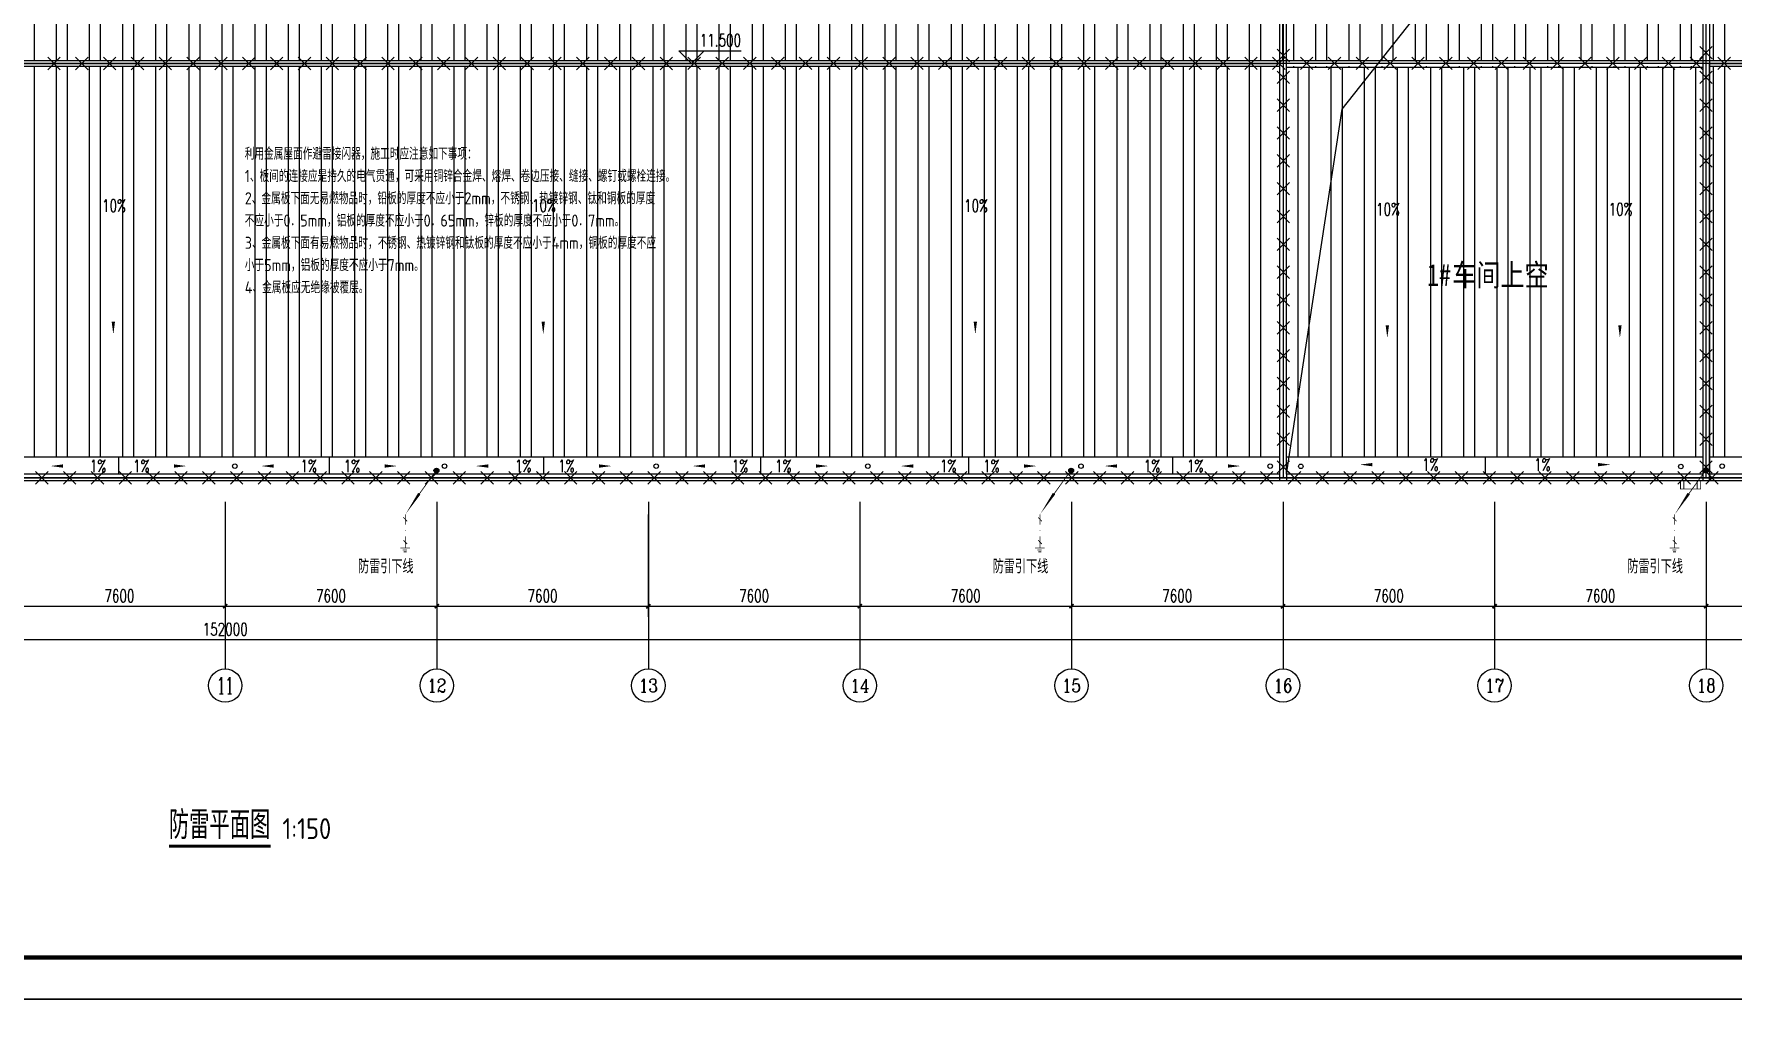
# Model space of a CAD drawing. Extents: x 54907 to 703237, y -798661 to -546661.
# Drawn here: x 140410 to 201410, y -736374 to -700987 of the extents above; entities that cross this region are included whole.
import ezdxf
from ezdxf.enums import TextEntityAlignment as Align

# ---------------------------------------------------------------- set-up
doc = ezdxf.new("R2010")
doc.units = 0
doc.header["$LTSCALE"] = 1000
doc.header["$MEASUREMENT"] = 0
for name, color, linetype in [('AXIS', 3, 'Continuous'), ('AXIS_TEXT', 7, 'Continuous'), ('CABLETRAY_DIM', 3, 'Continuous'), ('DIM_ELEV', 3, 'Continuous'), ('DIM_SYMB', 3, 'Continuous'), ('LGT1', 7, 'Continuous'), ('LWIRE', 4, 'Continuous'), ('PUB_TEXT', 7, 'Continuous'), ('PUB_TITLE', 4, 'Continuous'), ('WIRE-避雷', 4, 'Continuous'), ('干线', 1, 'Continuous')]:
    doc.layers.add(name, color=color, linetype=linetype)
doc.layers.add('yichutu', color=7, linetype='Continuous', true_color=0xffffff, plot=False)
doc.styles.add('_HZTXT', font='txt.shx', dxfattribs={"width": 0.8, "bigfont": 'hztxt.shx'})
doc.styles.add('_TCH_AXIS', font='COMPLEX', dxfattribs={"bigfont": 'GBCBIG'})
doc.styles.add('_TCH_DIM', font='SIMPLEX', dxfattribs={"bigfont": 'GBCBIG'})
doc.styles.add('_TCH_DIM_T3', font='SIMPLEX', dxfattribs={"width": 0.705882, "bigfont": 'GBCBIG'})
doc.styles.add('AUDIT_I_110108221036-0', font='gbenor', dxfattribs={"bigfont": 'gbcbig'})
doc.styles.add('COMPLEX', font='COMPLEX')
doc.styles.get("Standard").update_dxf_attribs({"font": 'gbenor.shx', "bigfont": 'gbcbig.shx'})
doc.styles.add('宋体', font='', dxfattribs={"width": 0.8})
doc.styles.get('宋体').set_extended_font_data('SimSun')
doc.dimstyles.new('_TCH_ARCH&&150', dxfattribs={"dimtxt": 446.25, "dimasz": 150, "dimexe": 375, "dimexo": 450, "dimgap": 150, "dimtad": 1, "dimdec": 0, "dimzin": 0, "dimdsep": 46, "dimtxsty": '_TCH_DIM_T3', "dimblk": 'ARCHTICK', "dimcen": 0.09, "dimclrt": 7, "dimazin": 2, "dimtfac": 1, "dimtdec": 0, "dimtix": 1, "dimtmove": 2, "dimatfit": 3, "dimldrblk": 'ARCHTICK', "dimfxl": 0, "dimtolj": 1, "dimtzin": 0, "dimarcsym": 0})
pattern_1 = [(90, (-155248.3, -610043.7), (-1190.625, 1e-13), []), (90, (-154851.4, -609646.8), (-1190.625, 1e-13), [])]

# ---------------------------------------------------------------- blocks, each defined once
blk = doc.blocks.new('$TelecSys$00000009')
for p, q in [((-0.5, 0.5), (0.5, -0.5)), ((0.5, 0.5), (-0.5, -0.5))]:
    blk.add_line(p, q)
blk = doc.blocks.new('*X77')
at = {"color": 0, "linetype": 'Continuous'}
for p, q in [((192.59, 446.72), (193.87, 448.01)), ((192.65, 446.36), (194.23, 447.94)), ((192.69, 447.24), (193.35, 447.91)), ((192.79, 446.07), (194.52, 447.8)), ((192.98, 445.84), (194.75, 447.61)), ((193.23, 445.66), (194.93, 447.37)), ((193.53, 445.54), (195.05, 447.06)), ((193.92, 445.51), (195.08, 446.67)), ((194.61, 445.77), (194.82, 445.99))]:
    blk.add_line(p, q, dxfattribs=at)
blk = doc.blocks.new('YIN')
at = {"color": 1, "linetype": 'Continuous'}
blk.add_circle((0, 0.08), 0.875, dxfattribs=at)
at = {"layer": 'LGT1', "color": 1, "linetype": 'Continuous', "const_width": 0.3}
for points in [[(-0.46, -0.38), (-6.95, -9.43)], [(-11.88, -16.7), (-10.51, -18.13)], [(-11.17, -15.63), (-11.17, -15.63), (-11.17, -19.36)], [(-11.17, -21.31), (-11.17, -21.52)], [(-11.17, -23.58), (-11.17, -27.85)], [(-12.96, -27.73), (-9.54, -27.73)], [(-12.08, -28.45), (-10.56, -28.45)], [(-11.88, -24.88), (-10.51, -26.31)], [(-11.82, -29.1), (-10.68, -29.1)]]:
    blk.add_lwpolyline(points, dxfattribs=at)
at = {"layer": 'LGT1', "color": 1, "linetype": 'Continuous'}
blk.add_lwpolyline([(-6.14, -8.19, 1, 0, 0), (-11.11, -15.59, 0, 0, 0)], format="xyseb", dxfattribs=at)
at = {"color": 1, "linetype": 'Continuous', "xscale": 0.7, "yscale": 0.7, "zscale": 0.7}
blk.add_blockref('*X77', (-135.69, -312.65), dxfattribs=at)
blk = doc.blocks.new('A$C62AC0C75')
at = {"color": 1, "linetype": 'Continuous', "xscale": 100, "yscale": 100, "zscale": 100}
blk.add_blockref('YIN', (2770, 3677), dxfattribs=at)
at = {"color": 1, "linetype": 'Continuous', "style": '_HZTXT', "width": 0.8}
blk.add_text('防雷引下线', height=500, dxfattribs=at).set_placement((-50, -8))
blk = doc.blocks.new('A$C60276FF9')
at = {"layer": '干线', "color": 3}
blk.add_blockref('A$C62AC0C75', (0, 0), dxfattribs=at)
blk = doc.blocks.new('yct-1337-420-200550-63000-150-2010.0')
at = {"layer": 'yichutu', "color": 7, "true_color": 0xffffff}
blk.add_lwpolyline([(0, 0), (0, 63000), (200550, 63000), (200550, 0)], close=True, dxfattribs=at)
blk = doc.blocks.new('_ArchTick')
at = {"color": 0, "linetype": 'ByBlock', "const_width": 0.4}
blk.add_lwpolyline([(-0.5, -0.5), (0.5, 0.5)], dxfattribs=at)
blk = doc.blocks.new('*D286')
at = {"layer": 'AXIS', "color": 0, "lineweight": -2}
for p, q in [((139680, -718245), (139680, -721920)), ((147280, -718245), (147280, -721920)), ((139680, -721545), (147280, -721545))]:
    blk.add_line(p, q, dxfattribs=at)
at = {"layer": 'Defpoints', "color": 0}
for p in [(139680, -717795), (147280, -717795), (147280, -721545)]:
    blk.add_point(p, dxfattribs=at)
at = {"layer": 'AXIS', "color": 0, "lineweight": -2, "xscale": 150, "yscale": 150, "zscale": 150, "rotation": 180}
blk.add_blockref('_ArchTick', (139680, -721545), dxfattribs=at)
at = {"layer": 'AXIS', "color": 0, "lineweight": -2, "xscale": 150, "yscale": 150, "zscale": 150}
blk.add_blockref('_ArchTick', (147280, -721545), dxfattribs=at)
at = {"layer": 'AXIS', "color": 7, "insert": (143480, -721172), "char_height": 446.2, "attachment_point": 5, "style": '_TCH_DIM_T3'}
blk.add_mtext('\\A1;7600', dxfattribs=at)
blk = doc.blocks.new('*D287')
at = {"layer": 'AXIS', "color": 0, "lineweight": -2}
for p, q in [((147280, -718245), (147280, -721920)), ((154880, -718245), (154880, -721920)), ((147280, -721545), (154880, -721545))]:
    blk.add_line(p, q, dxfattribs=at)
at = {"layer": 'Defpoints', "color": 0}
for p in [(147280, -717795), (154880, -717795), (154880, -721545)]:
    blk.add_point(p, dxfattribs=at)
at = {"layer": 'AXIS', "color": 0, "lineweight": -2, "xscale": 150, "yscale": 150, "zscale": 150, "rotation": 180}
blk.add_blockref('_ArchTick', (147280, -721545), dxfattribs=at)
at = {"layer": 'AXIS', "color": 0, "lineweight": -2, "xscale": 150, "yscale": 150, "zscale": 150}
blk.add_blockref('_ArchTick', (154880, -721545), dxfattribs=at)
at = {"layer": 'AXIS', "color": 7, "insert": (151080, -721172), "char_height": 446.2, "attachment_point": 5, "style": '_TCH_DIM_T3'}
blk.add_mtext('\\A1;7600', dxfattribs=at)
blk = doc.blocks.new('*D288')
at = {"layer": 'AXIS', "color": 0, "lineweight": -2}
for p, q in [((154880, -718245), (154880, -721920)), ((162480, -718245), (162480, -721920)), ((154880, -721545), (162480, -721545))]:
    blk.add_line(p, q, dxfattribs=at)
at = {"layer": 'Defpoints', "color": 0}
for p in [(154880, -717795), (162480, -717795), (162480, -721545)]:
    blk.add_point(p, dxfattribs=at)
at = {"layer": 'AXIS', "color": 0, "lineweight": -2, "xscale": 150, "yscale": 150, "zscale": 150, "rotation": 180}
blk.add_blockref('_ArchTick', (154880, -721545), dxfattribs=at)
at = {"layer": 'AXIS', "color": 0, "lineweight": -2, "xscale": 150, "yscale": 150, "zscale": 150}
blk.add_blockref('_ArchTick', (162480, -721545), dxfattribs=at)
at = {"layer": 'AXIS', "color": 7, "insert": (158680, -721172), "char_height": 446.2, "attachment_point": 5, "style": '_TCH_DIM_T3'}
blk.add_mtext('\\A1;7600', dxfattribs=at)
blk = doc.blocks.new('*D289')
at = {"layer": 'AXIS', "color": 0, "lineweight": -2}
for p, q in [((162480, -718245), (162480, -721920)), ((170080, -718245), (170080, -721920)), ((162480, -721545), (170080, -721545))]:
    blk.add_line(p, q, dxfattribs=at)
at = {"layer": 'Defpoints', "color": 0}
for p in [(162480, -717795), (170080, -717795), (170080, -721545)]:
    blk.add_point(p, dxfattribs=at)
at = {"layer": 'AXIS', "color": 0, "lineweight": -2, "xscale": 150, "yscale": 150, "zscale": 150, "rotation": 180}
blk.add_blockref('_ArchTick', (162480, -721545), dxfattribs=at)
at = {"layer": 'AXIS', "color": 0, "lineweight": -2, "xscale": 150, "yscale": 150, "zscale": 150}
blk.add_blockref('_ArchTick', (170080, -721545), dxfattribs=at)
at = {"layer": 'AXIS', "color": 7, "insert": (166280, -721172), "char_height": 446.2, "attachment_point": 5, "style": '_TCH_DIM_T3'}
blk.add_mtext('\\A1;7600', dxfattribs=at)
blk = doc.blocks.new('*D290')
at = {"layer": 'AXIS', "color": 0, "lineweight": -2}
for p, q in [((170080, -718245), (170080, -721920)), ((177680, -718245), (177680, -721920)), ((170080, -721545), (177680, -721545))]:
    blk.add_line(p, q, dxfattribs=at)
at = {"layer": 'Defpoints', "color": 0}
for p in [(170080, -717795), (177680, -717795), (177680, -721545)]:
    blk.add_point(p, dxfattribs=at)
at = {"layer": 'AXIS', "color": 0, "lineweight": -2, "xscale": 150, "yscale": 150, "zscale": 150, "rotation": 180}
blk.add_blockref('_ArchTick', (170080, -721545), dxfattribs=at)
at = {"layer": 'AXIS', "color": 0, "lineweight": -2, "xscale": 150, "yscale": 150, "zscale": 150}
blk.add_blockref('_ArchTick', (177680, -721545), dxfattribs=at)
at = {"layer": 'AXIS', "color": 7, "insert": (173880, -721172), "char_height": 446.2, "attachment_point": 5, "style": '_TCH_DIM_T3'}
blk.add_mtext('\\A1;7600', dxfattribs=at)
blk = doc.blocks.new('*D291')
at = {"layer": 'AXIS', "color": 0, "lineweight": -2}
for p, q in [((177680, -718245), (177680, -721920)), ((185280, -718245), (185280, -721920)), ((177680, -721545), (185280, -721545))]:
    blk.add_line(p, q, dxfattribs=at)
at = {"layer": 'Defpoints', "color": 0}
for p in [(177680, -717795), (185280, -717795), (185280, -721545)]:
    blk.add_point(p, dxfattribs=at)
at = {"layer": 'AXIS', "color": 0, "lineweight": -2, "xscale": 150, "yscale": 150, "zscale": 150, "rotation": 180}
blk.add_blockref('_ArchTick', (177680, -721545), dxfattribs=at)
at = {"layer": 'AXIS', "color": 0, "lineweight": -2, "xscale": 150, "yscale": 150, "zscale": 150}
blk.add_blockref('_ArchTick', (185280, -721545), dxfattribs=at)
at = {"layer": 'AXIS', "color": 7, "insert": (181480, -721172), "char_height": 446.2, "attachment_point": 5, "style": '_TCH_DIM_T3'}
blk.add_mtext('\\A1;7600', dxfattribs=at)
blk = doc.blocks.new('*D292')
at = {"layer": 'AXIS', "color": 0, "lineweight": -2}
for p, q in [((185280, -718245), (185280, -721920)), ((192880, -718245), (192880, -721920)), ((185280, -721545), (192880, -721545))]:
    blk.add_line(p, q, dxfattribs=at)
at = {"layer": 'Defpoints', "color": 0}
for p in [(185280, -717795), (192880, -717795), (192880, -721545)]:
    blk.add_point(p, dxfattribs=at)
at = {"layer": 'AXIS', "color": 0, "lineweight": -2, "xscale": 150, "yscale": 150, "zscale": 150, "rotation": 180}
blk.add_blockref('_ArchTick', (185280, -721545), dxfattribs=at)
at = {"layer": 'AXIS', "color": 0, "lineweight": -2, "xscale": 150, "yscale": 150, "zscale": 150}
blk.add_blockref('_ArchTick', (192880, -721545), dxfattribs=at)
at = {"layer": 'AXIS', "color": 7, "insert": (189080, -721172), "char_height": 446.2, "attachment_point": 5, "style": '_TCH_DIM_T3'}
blk.add_mtext('\\A1;7600', dxfattribs=at)
blk = doc.blocks.new('*D293')
at = {"layer": 'AXIS', "color": 0, "lineweight": -2}
for p, q in [((192880, -718245), (192880, -721920)), ((200480, -718245), (200480, -721920)), ((192880, -721545), (200480, -721545))]:
    blk.add_line(p, q, dxfattribs=at)
at = {"layer": 'Defpoints', "color": 0}
for p in [(192880, -717795), (200480, -717795), (200480, -721545)]:
    blk.add_point(p, dxfattribs=at)
at = {"layer": 'AXIS', "color": 0, "lineweight": -2, "xscale": 150, "yscale": 150, "zscale": 150, "rotation": 180}
blk.add_blockref('_ArchTick', (192880, -721545), dxfattribs=at)
at = {"layer": 'AXIS', "color": 0, "lineweight": -2, "xscale": 150, "yscale": 150, "zscale": 150}
blk.add_blockref('_ArchTick', (200480, -721545), dxfattribs=at)
at = {"layer": 'AXIS', "color": 7, "insert": (196680, -721172), "char_height": 446.2, "attachment_point": 5, "style": '_TCH_DIM_T3'}
blk.add_mtext('\\A1;7600', dxfattribs=at)
blk = doc.blocks.new('*D294')
at = {"layer": 'AXIS', "color": 0, "lineweight": -2}
for p, q in [((200480, -718245), (200480, -721920)), ((208080, -718245), (208080, -721920)), ((200480, -721545), (208080, -721545))]:
    blk.add_line(p, q, dxfattribs=at)
at = {"layer": 'Defpoints', "color": 0}
for p in [(200480, -717795), (208080, -717795), (208080, -721545)]:
    blk.add_point(p, dxfattribs=at)
at = {"layer": 'AXIS', "color": 0, "lineweight": -2, "xscale": 150, "yscale": 150, "zscale": 150, "rotation": 180}
blk.add_blockref('_ArchTick', (200480, -721545), dxfattribs=at)
at = {"layer": 'AXIS', "color": 0, "lineweight": -2, "xscale": 150, "yscale": 150, "zscale": 150}
blk.add_blockref('_ArchTick', (208080, -721545), dxfattribs=at)
at = {"layer": 'AXIS', "color": 7, "insert": (204280, -721172), "char_height": 446.2, "attachment_point": 5, "style": '_TCH_DIM_T3'}
blk.add_mtext('\\A1;7600', dxfattribs=at)
blk = doc.blocks.new('*D297')
at = {"layer": 'AXIS', "color": 0, "lineweight": -2}
for p, q in [((71280, -718245), (71280, -723120)), ((223280, -718245), (223280, -723120)), ((71280, -722745), (223280, -722745))]:
    blk.add_line(p, q, dxfattribs=at)
at = {"layer": 'Defpoints', "color": 0}
for p in [(71280, -717795), (223280, -717795), (223280, -722745)]:
    blk.add_point(p, dxfattribs=at)
at = {"layer": 'AXIS', "color": 0, "lineweight": -2, "xscale": 150, "yscale": 150, "zscale": 150, "rotation": 180}
blk.add_blockref('_ArchTick', (71280, -722745), dxfattribs=at)
at = {"layer": 'AXIS', "color": 0, "lineweight": -2, "xscale": 150, "yscale": 150, "zscale": 150}
blk.add_blockref('_ArchTick', (223280, -722745), dxfattribs=at)
at = {"layer": 'AXIS', "color": 7, "insert": (147280, -722372), "char_height": 446.2, "attachment_point": 5, "style": '_TCH_DIM_T3'}
blk.add_mtext('\\A1;152000', dxfattribs=at)
blk = doc.blocks.new('_AXISO')
blk.add_circle((0, 0), 0.5)
at = {"layer": 'AXIS_TEXT', "style": 'COMPLEX', "width": 1.041667}
blk.add_attdef('A', text='', height=0.56, dxfattribs=at).set_placement((-0.25, -0.28), (0.25, -0.28), align=Align.FIT)

msp = doc.modelspace()

# ---------------------------------------------------------------- hatches: boundary and pattern name
h = msp.add_hatch()
h.set_pattern_fill('ANSI32', color=146, scale=250, angle=45, style=0)
h.set_pattern_definition(pattern_1)
h.paths.add_polyline_path([(78880.3, -687894.7), (70210.2, -687894.7), (70730.4, -701944.7), (78880.3, -701944.7)])
h.paths.add_polyline_path([(86480.3, -687894.7), (78880.3, -687894.7), (78880.3, -701944.7), (86480.3, -701944.7)])
h.paths.add_polyline_path([(94080.3, -687894.7), (86480.3, -687894.7), (86480.3, -701944.7), (94080.3, -701944.7)])
h.paths.add_polyline_path([(101680.3, -687894.7), (94080.3, -687894.7), (94080.3, -701944.7), (101680.3, -701944.7)])
h.paths.add_polyline_path([(109280.3, -687894.7), (101680.3, -687894.7), (101680.3, -701944.7), (109280.3, -701944.7)])
h.paths.add_polyline_path([(116880.3, -687894.7), (109280.3, -687894.7), (109280.3, -701944.7), (116880.3, -701944.7)])
h.paths.add_polyline_path([(124480.3, -687894.7), (116880.3, -687894.7), (116880.3, -701944.7), (124480.3, -701944.7)])
h.paths.add_polyline_path([(132080.3, -687894.7), (124480.3, -687894.7), (124480.3, -701944.7), (132080.3, -701944.7)])
h.paths.add_polyline_path([(139680.3, -687894.7), (132080.3, -687894.7), (132080.3, -701944.7), (139680.3, -701944.7)])
h.paths.add_polyline_path([(147280.3, -687894.7), (139680.3, -687894.7), (139680.3, -701944.7), (147280.3, -701944.7)])
h.paths.add_polyline_path([(154880.3, -687894.7), (147280.3, -687894.7), (147280.3, -701944.7), (154880.3, -701944.7)])
h.paths.add_polyline_path([(223280.3, -687894.7), (154880.3, -687894.7), (154880.3, -701944.7), (223280.3, -701944.7)])
h = msp.add_hatch()
h.set_pattern_fill('ANSI32', color=146, scale=250, angle=45, style=0)
h.set_pattern_definition(pattern_1)
h.paths.add_polyline_path([(215680.3, -716194.7), (223280.3, -716194.7), (223280.3, -702144.7), (215680.3, -702144.7)])
h.paths.add_polyline_path([(208080.3, -716194.7), (215680.3, -716194.7), (215680.3, -702144.7), (208080.3, -702144.7)])
h.paths.add_polyline_path([(200480.3, -716194.7), (208080.3, -716194.7), (208080.3, -702144.7), (200480.3, -702144.7)])
h.paths.add_polyline_path([(170080.3, -716194.7), (177680.3, -716194.7), (177680.3, -702144.7), (170080.3, -702144.7)])
h.paths.add_polyline_path([(162480.3, -716194.7), (170080.3, -716194.7), (170080.3, -702144.7), (162480.3, -702144.7)])
h.paths.add_polyline_path([(154880.3, -716194.7), (162480.3, -716194.7), (162480.3, -702144.7), (154880.3, -702144.7)])
h.paths.add_polyline_path([(147280.3, -716194.7), (154880.3, -716194.7), (154880.3, -702144.7), (147280.3, -702144.7)])
h.paths.add_polyline_path([(139680.3, -716194.7), (147280.3, -716194.7), (147280.3, -702144.7), (139680.3, -702144.7)])
h.paths.add_polyline_path([(132080.3, -716194.7), (139680.3, -716194.7), (139680.3, -702144.7), (132080.3, -702144.7)])
h.paths.add_polyline_path([(124480.3, -716194.7), (132080.3, -716194.7), (132080.3, -702144.7), (124480.3, -702144.7)])
h.paths.add_polyline_path([(116880.3, -716194.7), (124480.3, -716194.7), (124480.3, -702144.7), (116880.3, -702144.7)])
h.paths.add_polyline_path([(109280.3, -716194.7), (116880.3, -716194.7), (116880.3, -702144.7), (109280.3, -702144.7)])
h.paths.add_polyline_path([(101680.3, -716194.7), (109280.3, -716194.7), (109280.3, -702144.7), (101680.3, -702144.7)])
h.paths.add_polyline_path([(94080.3, -716194.7), (101680.3, -716194.7), (101680.3, -702144.7), (94080.3, -702144.7)])
h.paths.add_polyline_path([(86480.3, -716194.7), (94080.3, -716194.7), (94080.3, -702144.7), (86480.3, -702144.7)])
h.paths.add_polyline_path([(78880.3, -716194.7), (86480.3, -716194.7), (86480.3, -702144.7), (78880.3, -702144.7)])
h.paths.add_polyline_path([(185160.3, -716194.7), (185160.3, -702144.7), (177680.3, -702144.7), (177680.3, -716194.7)])
h.paths.add_polyline_path([(185400.3, -716194.7), (185400.3, -702184.7), (192880.3, -702184.7), (192880.3, -702144.7), (185280.3, -702144.7), (185280.3, -716194.7)])
h.paths.add_polyline_path([(192880.3, -702184.7), (200360.3, -702184.7), (200360.3, -716194.7), (200480.3, -716194.7), (200480.3, -702144.7), (192880.3, -702144.7)])
h = msp.add_hatch()
h.set_pattern_fill('ANSI32', color=146, scale=250, angle=45, style=0)
h.set_pattern_definition([(90, (-188033.3, -593667.7), (-1190.625, 1e-13), []), (90, (-187636.5, -593270.8), (-1190.625, 1e-13), [])])
h.paths.add_polyline_path([(185400.3, -716194.7), (200360.3, -716194.7), (200360.3, -702184.7), (185400.3, -702184.7)])

# ---------------------------------------------------------------- linework, layer by layer
at = {"color": 7}
for p, q in [((185400.3, -716794.7), (185400.3, -687294.7)), ((200360.3, -687294.7), (200360.3, -716794.7)), ((185160.3, -717034.7), (185160.3, -687894.7)), ((200600.3, -687894.7), (200600.3, -717034.7)), ((185160.3, -701944.7), (200600.3, -701944.7)), ((185400.3, -702184.7), (200360.3, -702184.7)), ((200360.3, -716194.7), (185400.3, -716194.7)), ((200600.3, -717034.7), (185160.3, -717034.7)), ((200360.3, -716794.7), (185400.3, -716794.7))]:
    msp.add_line(p, q, dxfattribs=at)
for p, q in [((187404, -703683.4), (200475.8, -687156.8)), ((70494, -702044.7), (185160.3, -702044.7)), ((70734.1, -701944.7), (223280.3, -701944.7)), ((185160.3, -717034.7), (185160.3, -702044.7)), ((200600.3, -717034.7), (200600.3, -702044.7)), ((200600.3, -702044.7), (223520.3, -702044.7)), ((70734.1, -702144.7), (185160.3, -702144.7)), ((200600.3, -702144.7), (223280.3, -702144.7)), ((185400.3, -716794.7), (187404, -703683.4)), ((185160.3, -716194.7), (71280.3, -716194.7)), ((143448.7, -716194.7), (143448.7, -716794.7)), ((151015, -716194.7), (151015, -716794.7)), ((158720.1, -716194.7), (158720.1, -716794.7)), ((166510.7, -716194.7), (166510.7, -716794.7)), ((173986.6, -716194.7), (173986.6, -716794.7)), ((181307.6, -716194.7), (181307.6, -716794.7)), ((192544.5, -716194.7), (192544.5, -716794.7)), ((223280.3, -716194.7), (200600.3, -716194.7)), ((223520.3, -717034.7), (71049, -717034.7)), ((185160.3, -716794.7), (71280.3, -716794.7)), ((185400.3, -716794.7), (185400.3, -717034.7)), ((200360.3, -716794.7), (185400.3, -716794.7)), ((200360.3, -716794.7), (200360.3, -717034.7)), ((223280.3, -716794.7), (200600.3, -716794.7))]:
    msp.add_line(p, q)
at = {"color": 5}
for points in [[(200600.3, -717034.7), (185160.3, -717034.7), (185160.3, -701944.7), (200600.3, -701944.7)], [(200360.3, -716794.7), (185400.3, -716794.7), (185400.3, -702184.7), (200360.3, -702184.7)]]:
    msp.add_lwpolyline(points, close=True, dxfattribs=at)
at = {"const_width": 30}
for points in [[(200160.3, -717034.7), (200160.3, -717334.7), (199560.3, -717334.7), (199560.3, -717034.7)], [(200280.3, -717034.7), (200280.3, -717334.7), (199680.3, -717334.7), (199680.3, -717034.7)]]:
    msp.add_lwpolyline(points, dxfattribs=at)
at = {"color": 0}
for centre in [(147627.2, -716510.1), (155159.9, -716510.1), (162764.3, -716510.1), (170366.1, -716510.1), (178020.6, -716510.1), (184818.3, -716510.1), (185920.1, -716520), (199572.9, -716527.8), (201055.9, -716510.1)]:
    msp.add_circle(centre, 81, dxfattribs=at)
at = {"layer": 'AXIS'}
for p, q in [((147280.3, -717794.7), (147280.3, -723794.7)), ((154880.3, -717794.7), (154880.3, -723794.7)), ((162480.3, -717794.7), (162480.3, -723794.7)), ((170080.3, -717794.7), (170080.3, -723794.7)), ((177680.3, -717794.7), (177680.3, -723794.7)), ((185280.3, -717794.7), (185280.3, -723794.7)), ((192880.3, -717794.7), (192880.3, -723794.7)), ((200480.3, -717794.7), (200480.3, -723794.7))]:
    msp.add_line(p, q, dxfattribs=at)
at = {"layer": 'DIM_ELEV'}
for p, q in [((164030.6, -702044.7), (163580.6, -701594.7)), ((163580.6, -701594.7), (165812.3, -701594.7)), ((164030.6, -702044.7), (164480.6, -701594.7))]:
    msp.add_line(p, q, dxfattribs=at)
at = {"layer": 'DIM_SYMB'}
for points in [[(143261.5, -707534.2, 0, 0, 0), (143261.5, -711775.2, 0, 120, 0), (143261.5, -711325.2, 0, 0, 0)], [(158705.8, -707534.2, 0, 0, 0), (158705.8, -711775.2, 0, 120, 0), (158705.8, -711325.2, 0, 0, 0)], [(174226.7, -707534.2, 0, 0, 0), (174226.7, -711775.2, 0, 120, 0), (174226.7, -711325.2, 0, 0, 0)], [(189027, -707663.1, 0, 0, 0), (189027, -711904, 0, 120, 0), (189027, -711454, 0, 0, 0)], [(197382.9, -707663.1, 0, 0, 0), (197382.9, -711904, 0, 120, 0), (197382.9, -711454, 0, 0, 0)], [(142260.3, -716508, 0, 0, 0), (141008.3, -716508, 0, 120, 0), (141458.3, -716508, 0, 0, 0)], [(144637.1, -716508, 0, 0, 0), (145889.1, -716508, 0, 120, 0), (145439.1, -716508, 0, 0, 0)], [(149826.6, -716508, 0, 0, 0), (148574.6, -716508, 0, 120, 0), (149024.6, -716508, 0, 0, 0)], [(152203.4, -716508, 0, 0, 0), (153455.4, -716508, 0, 120, 0), (153005.4, -716508, 0, 0, 0)], [(157531.7, -716508, 0, 0, 0), (156279.7, -716508, 0, 120, 0), (156729.7, -716508, 0, 0, 0)], [(159908.5, -716508, 0, 0, 0), (161160.5, -716508, 0, 120, 0), (160710.5, -716508, 0, 0, 0)], [(165322.3, -716508, 0, 0, 0), (164070.3, -716508, 0, 120, 0), (164520.3, -716508, 0, 0, 0)], [(167699.2, -716508, 0, 0, 0), (168951.2, -716508, 0, 120, 0), (168501.2, -716508, 0, 0, 0)], [(172798.2, -716508, 0, 0, 0), (171546.2, -716508, 0, 120, 0), (171996.2, -716508, 0, 0, 0)], [(175175, -716508, 0, 0, 0), (176427, -716508, 0, 120, 0), (175977, -716508, 0, 0, 0)], [(180119.2, -716508, 0, 0, 0), (178867.2, -716508, 0, 120, 0), (179317.2, -716508, 0, 0, 0)], [(182496, -716508, 0, 0, 0), (183748, -716508, 0, 120, 0), (183298, -716508, 0, 0, 0)], [(190120.5, -716458.4, 0, 0, 0), (188038.3, -716458.4, 0, 120, 0), (188488.3, -716458.4, 0, 0, 0)], [(194968.4, -716458.4, 0, 0, 0), (197050.6, -716458.4, 0, 120, 0), (196600.6, -716458.4, 0, 0, 0)]]:
    msp.add_lwpolyline(points, format="xyseb", dxfattribs=at)
at = {"layer": 'DIM_SYMB', "const_width": 105}
msp.add_lwpolyline([(145255.5, -730163.1), (148917.1, -730163.1)], dxfattribs=at)
at = {"layer": 'PUB_TITLE'}
msp.add_line((55056.6, -735661.4), (255606.6, -735661.4), dxfattribs=at)
at = {"layer": 'PUB_TITLE', "const_width": 150}
msp.add_lwpolyline([(58806.6, -734161.4), (254256.6, -734161.4), (254256.6, -674161.4), (58806.6, -674161.4)], close=True, dxfattribs=at)
at = {"layer": 'PUB_TITLE'}
msp.add_lwpolyline([(54906.6, -798661.4), (255606.6, -798661.4), (255606.6, -735661.4), (54906.6, -735661.4)], close=True, dxfattribs=at)
at = {"layer": 'WIRE-避雷', "linetype": 'Continuous', "const_width": 52.5}
for points in [[(71191.2, -716931.6), (223421.7, -716931.6), (223421.7, -687156.4), (70067.3, -687159.3)], [(185293.4, -687157.1), (185293.7, -716931.6)], [(200475.8, -687156.8), (200475.8, -716931.6)], [(70629.2, -702044.7), (223421.7, -702044)]]:
    msp.add_lwpolyline(points, dxfattribs=at)

# ---------------------------------------------------------------- block references
at = {"layer": 'AXIS'}
ref = msp.add_blockref('_AXISO', (147280.3, -724394.7), dxfattribs=dict(at, xscale=1200, yscale=1200, zscale=1200))
ref.add_attrib('A', '11', dxfattribs={"layer": 'AXIS_TEXT', "height": 593.97, "style": '_TCH_AXIS', "width": 0.875}).set_placement((146983.3, -724691.6), (147577.2, -724691.6), align=Align.FIT)
ref = msp.add_blockref('_AXISO', (154880.3, -724394.7), dxfattribs=dict(at, xscale=1200, yscale=1200, zscale=1200))
ref.add_attrib('A', '12', dxfattribs={"layer": 'AXIS_TEXT', "height": 481.71, "style": '_TCH_AXIS', "width": 1.034483}).set_placement((154536.2, -724635.5), (155224.3, -724635.5), align=Align.FIT)
ref = msp.add_blockref('_AXISO', (162480.3, -724394.7), dxfattribs=dict(at, xscale=1200, yscale=1200, zscale=1200))
ref.add_attrib('A', '13', dxfattribs={"layer": 'AXIS_TEXT', "height": 481.71, "style": '_TCH_AXIS', "width": 1.034483}).set_placement((162136.2, -724635.5), (162824.3, -724635.5), align=Align.FIT)
ref = msp.add_blockref('_AXISO', (170080.3, -724394.7), dxfattribs=dict(at, xscale=1200, yscale=1200, zscale=1200))
ref.add_attrib('A', '14', dxfattribs={"layer": 'AXIS_TEXT', "height": 471.11, "style": '_TCH_AXIS'}).set_placement((169732.5, -724630.2), (170428, -724630.2), align=Align.FIT)
ref = msp.add_blockref('_AXISO', (177680.3, -724394.7), dxfattribs=dict(at, xscale=1200, yscale=1200, zscale=1200))
ref.add_attrib('A', '15', dxfattribs={"layer": 'AXIS_TEXT', "height": 481.71, "style": '_TCH_AXIS', "width": 1.034483}).set_placement((177336.2, -724635.5), (178024.3, -724635.5), align=Align.FIT)
ref = msp.add_blockref('_AXISO', (185280.3, -724394.7), dxfattribs=dict(at, xscale=1200, yscale=1200, zscale=1200))
ref.add_attrib('A', '16', dxfattribs={"layer": 'AXIS_TEXT', "height": 492.67, "style": '_TCH_AXIS'}).set_placement((184940.1, -724641), (185620.4, -724641), align=Align.FIT)
ref = msp.add_blockref('_AXISO', (192880.3, -724394.7), dxfattribs=dict(at, xscale=1200, yscale=1200, zscale=1200))
ref.add_attrib('A', '17', dxfattribs={"layer": 'AXIS_TEXT', "height": 481.71, "style": '_TCH_AXIS', "width": 1.034483}).set_placement((192536.2, -724635.5), (193224.3, -724635.5), align=Align.FIT)
ref = msp.add_blockref('_AXISO', (200480.3, -724394.7), dxfattribs=dict(at, xscale=1200, yscale=1200, zscale=1200))
ref.add_attrib('A', '18', dxfattribs={"layer": 'AXIS_TEXT', "height": 481.71, "style": '_TCH_AXIS', "width": 1.034483}).set_placement((200136.2, -724635.5), (200824.3, -724635.5), align=Align.FIT)
at = {"layer": 'LWIRE', "yscale": 450, "zscale": 450}
for p, xscale, rotation in [((200475.8, -701656.8), 450, 270), ((141129.2, -702044.3), 449.9999999999999, 0.0002498998112633241), ((142129.2, -702044.3), 449.9999999999999, 0.0002498998112633241), ((143129.2, -702044.3), 449.9999999999999, 0.0002498998112633241), ((144129.2, -702044.3), 449.9999999999999, 0.0002498998112633241), ((145129.2, -702044.3), 449.9999999999999, 0.0002498998112633241), ((146129.2, -702044.3), 449.9999999999999, 0.0002498998112633241), ((147129.2, -702044.3), 449.9999999999999, 0.0002498998112633241), ((148129.2, -702044.3), 449.9999999999999, 0.0002498998112633241), ((149129.2, -702044.3), 449.9999999999999, 0.0002498998112633241), ((150129.2, -702044.3), 449.9999999999999, 0.0002498998112633241), ((151129.2, -702044.3), 449.9999999999999, 0.0002498998112633241), ((152129.2, -702044.3), 449.9999999999999, 0.0002498998112633241), ((153129.2, -702044.3), 449.9999999999999, 0.0002498998112633241), ((154129.2, -702044.3), 449.9999999999999, 0.0002498998112633241), ((155129.2, -702044.3), 449.9999999999999, 0.0002498998112633241), ((156129.2, -702044.3), 449.9999999999999, 0.0002498998112633241), ((157129.2, -702044.3), 449.9999999999999, 0.0002498998112633241), ((158129.2, -702044.3), 449.9999999999999, 0.0002498998112633241), ((159129.2, -702044.3), 449.9999999999999, 0.0002498998112633241), ((160129.2, -702044.3), 449.9999999999999, 0.0002498998112633241), ((161129.2, -702044.3), 449.9999999999999, 0.0002498998112633241), ((162129.2, -702044.3), 449.9999999999999, 0.0002498998112633241), ((163129.2, -702044.3), 449.9999999999999, 0.0002498998112633241), ((164129.2, -702044.2), 449.9999999999999, 0.0002498998112633241), ((165129.2, -702044.2), 449.9999999999999, 0.0002498998112633241), ((166129.2, -702044.2), 449.9999999999999, 0.0002498998112633241), ((167129.2, -702044.2), 449.9999999999999, 0.0002498998112633241), ((168129.2, -702044.2), 449.9999999999999, 0.0002498998112633241), ((169129.2, -702044.2), 449.9999999999999, 0.0002498998112633241), ((170129.2, -702044.2), 449.9999999999999, 0.0002498998112633241), ((171129.2, -702044.2), 449.9999999999999, 0.0002498998112633241), ((172129.2, -702044.2), 449.9999999999999, 0.0002498998112633241), ((173129.2, -702044.2), 449.9999999999999, 0.0002498998112633241), ((174129.2, -702044.2), 449.9999999999999, 0.0002498998112633241), ((175129.2, -702044.2), 449.9999999999999, 0.0002498998112633241), ((176129.2, -702044.2), 449.9999999999999, 0.0002498998112633241), ((177129.2, -702044.2), 449.9999999999999, 0.0002498998112633241), ((178129.2, -702044.2), 449.9999999999999, 0.0002498998112633241), ((179129.2, -702044.2), 449.9999999999999, 0.0002498998112633241), ((180129.2, -702044.2), 449.9999999999999, 0.0002498998112633241), ((181129.2, -702044.2), 449.9999999999999, 0.0002498998112633241), ((182129.2, -702044.2), 449.9999999999999, 0.0002498998112633241), ((183129.2, -702044.2), 449.9999999999999, 0.0002498998112633241), ((184129.2, -702044.2), 449.9999999999999, 0.0002498998112633241), ((185129.2, -702044.2), 449.9999999999999, 0.0002498998112633241), ((185293.7, -701757.2), 450, 270), ((186129.2, -702044.1), 449.9999999999999, 0.0002498998112633241), ((187129.2, -702044.1), 449.9999999999999, 0.0002498998112633241), ((188129.2, -702044.1), 449.9999999999999, 0.0002498998112633241), ((189129.2, -702044.1), 449.9999999999999, 0.0002498998112633241), ((190129.2, -702044.1), 449.9999999999999, 0.0002498998112633241), ((191129.2, -702044.1), 449.9999999999999, 0.0002498998112633241), ((192129.2, -702044.1), 449.9999999999999, 0.0002498998112633241), ((193129.2, -702044.1), 449.9999999999999, 0.0002498998112633241), ((194129.2, -702044.1), 449.9999999999999, 0.0002498998112633241), ((195129.2, -702044.1), 449.9999999999999, 0.0002498998112633241), ((196129.2, -702044.1), 449.9999999999999, 0.0002498998112633241), ((197129.2, -702044.1), 449.9999999999999, 0.0002498998112633241), ((198129.2, -702044.1), 449.9999999999999, 0.0002498998112633241), ((199129.2, -702044.1), 449.9999999999999, 0.0002498998112633241), ((200129.2, -702044.1), 449.9999999999999, 0.0002498998112633241), ((201129.2, -702044.1), 449.9999999999999, 0.0002498998112633241), ((185293.7, -702544.2), 450, 270), ((200475.8, -702544.1), 450, 270), ((185293.7, -703544.2), 450, 270), ((200475.8, -703544.1), 450, 270), ((185293.7, -704544.2), 450, 270), ((200475.8, -704544.1), 450, 270), ((185293.7, -705544.2), 450, 270), ((200475.8, -705544.1), 450, 270), ((185293.7, -706544.2), 450, 270), ((200475.8, -706544.1), 450, 270), ((185293.7, -707544.2), 450, 270), ((200475.8, -707544.1), 450, 270), ((185293.7, -708544.2), 450, 270), ((200475.8, -708544.1), 450, 270), ((185293.7, -709544.2), 450, 270), ((200475.8, -709544.1), 450, 270), ((185293.7, -710544.2), 450, 270), ((200475.8, -710544.1), 450, 270), ((185293.7, -711544.2), 450, 270), ((200475.8, -711544.1), 450, 270), ((185293.7, -712544.2), 450, 270), ((200475.8, -712544.1), 450, 270), ((185293.7, -713544.2), 450, 270), ((200475.8, -713544.1), 450, 270), ((185293.7, -714544.2), 450, 270), ((200475.8, -714544.1), 450, 270), ((185293.7, -715544.2), 450, 270), ((200475.8, -715544.1), 450, 270), ((185293.7, -716544.2), 450, 270), ((200475.8, -716544.1), 450, 270)]:
    msp.add_blockref('$TelecSys$00000009', p, dxfattribs=dict(at, xscale=xscale, rotation=rotation))
at = {"layer": 'LWIRE', "xscale": 450, "yscale": 450, "zscale": 450}
for p in [(140691.2, -716931.6), (141691.2, -716931.6), (142691.2, -716931.6), (143691.2, -716931.6), (144691.2, -716931.6), (145691.2, -716931.6), (146691.2, -716931.6), (147691.2, -716931.6), (148691.2, -716931.6), (149691.2, -716931.6), (150691.2, -716931.6), (151691.2, -716931.6), (152691.2, -716931.6), (153691.2, -716931.6), (154691.2, -716931.6), (155691.2, -716931.6), (156691.2, -716931.6), (157691.2, -716931.6), (158691.2, -716931.6), (159691.2, -716931.6), (160691.2, -716931.6), (161691.2, -716931.6), (162691.2, -716931.6), (163691.2, -716931.6), (164691.2, -716931.6), (165691.2, -716931.6), (166691.2, -716931.6), (167691.2, -716931.6), (168691.2, -716931.6), (169691.2, -716931.6), (170691.2, -716931.6), (171691.2, -716931.6), (172691.2, -716931.6), (173691.2, -716931.6), (174691.2, -716931.6), (175691.2, -716931.6), (176691.2, -716931.6), (177691.2, -716931.6), (178691.2, -716931.6), (179691.2, -716931.6), (180691.2, -716931.6), (181691.2, -716931.6), (182691.2, -716931.6), (183691.2, -716931.6), (184691.2, -716931.6), (185691.2, -716931.6), (186691.2, -716931.6), (187691.2, -716931.6), (188691.2, -716931.6), (189691.2, -716931.6), (190691.2, -716931.6), (191691.2, -716931.6), (192691.2, -716931.6), (193691.2, -716931.6), (194691.2, -716931.6), (195691.2, -716931.6), (196691.2, -716931.6), (197691.2, -716931.6), (198691.2, -716931.6), (199691.2, -716931.6), (200691.2, -716931.6)]:
    msp.add_blockref('$TelecSys$00000009', p, dxfattribs=at)
at = {"layer": 'yichutu'}
for p in [(55056.6, -735661.4), (55056.6, -798661.4)]:
    msp.add_blockref('yct-1337-420-200550-63000-150-2010.0', p, dxfattribs=at)
at = {"layer": '干线', "color": 1}
for p in [(152098, -720356.8), (174898, -720356.8), (197698, -720356.8)]:
    msp.add_blockref('A$C60276FF9', p, dxfattribs=at)

# ---------------------------------------------------------------- texts
at = {"layer": 'CABLETRAY_DIM', "color": 7, "style": 'AUDIT_I_110108221036-0'}
for s, p in [('利用金属屋面作避雷接闪器，施工时应注意如下事项：', (147982.6, -705506.8)), ('1、板间的连接应是持久的电气贯通，可采用铜锌合金焊、熔焊、卷边压接、缝接、螺钉或螺栓连接。 ', (147982.6, -706306.8)), ('2、金属板下面无易燃物品时，铅板的厚度不应小于2mm，不锈钢、热镀锌钢、钛和铜板的厚度', (147982.6, -707106.8)), ('不应小于0．5mm，铝板的厚度不应小于0．65mm，锌板的厚度不应小于0．7mm。 ', (147982.6, -707906.8)), ('3、金属板下面有易燃物品时，不锈钢、热镀锌钢和钛板的厚度不应小于4mm，铜板的厚度不应', (147982.6, -708706.8)), ('小于5mm，铝板的厚度不应小于7mm。 ', (147982.6, -709506.8)), ('4、金属板应无绝缘被覆层。 ', (147982.6, -710306.8))]:
    msp.add_text(s, height=434.043, dxfattribs=at).set_placement(p)
at = {"layer": 'DIM_ELEV', "color": 7, "style": '_TCH_DIM', "width": 0.705882}
msp.add_text('11.500', height=446.25, dxfattribs=at).set_placement((164327.3, -701437.2))
at = {"layer": 'DIM_SYMB', "color": 7, "style": '_TCH_DIM', "width": 0.705882}
for s, p in [('10%%%', (142856.5, -707376.7)), ('10%%%', (158300.8, -707376.7)), ('10%%%', (173821.7, -707376.7)), ('10%%%', (188622, -707505.6)), ('10%%%', (196977.9, -707505.6)), ('1%%%', (142417.8, -716731.1)), ('1%%%', (143969.6, -716731.1)), ('1%%%', (149984.1, -716731.1)), ('1%%%', (151535.9, -716731.1)), ('1%%%', (157689.2, -716731.1)), ('1%%%', (159241, -716731.1)), ('1%%%', (165479.8, -716731.1)), ('1%%%', (167031.7, -716731.1)), ('1%%%', (172955.7, -716731.1)), ('1%%%', (174507.5, -716731.1)), ('1%%%', (180276.7, -716731.1)), ('1%%%', (181828.5, -716731.1)), ('1%%%', (190278, -716681.6)), ('1%%%', (194300.9, -716681.6))]:
    msp.add_text(s, height=446.25, dxfattribs=at).set_placement(p)
at = {"layer": 'DIM_SYMB', "color": 7}
for s, height, p in [('防雷平面图', 1012.77, (145255.5, -729908.4)), ('1:150', 750, (149337.1, -729908.4))]:
    msp.add_text(s, height=height, dxfattribs=at).set_placement(p)
at = {"layer": 'PUB_TEXT', "style": '宋体', "width": 0.8}
for s, p in [('1#', (190453, -710040.9)), ('车间上空', (191360.3, -710040.9))]:
    msp.add_text(s, height=793.04, dxfattribs=at).set_placement(p)

# ---------------------------------------------------------------- dimensions: what is measured, and where the dimension line sits
at = {"layer": 'AXIS'}
for p1, p2, distance, picture, middle in [((71280.3, -717794.7), (223280.3, -717794.7), -4950, '*D297', (147280.3, -722371.5)), ((139680.3, -717794.7), (147280.3, -717794.7), -3750, '*D286', (143480.3, -721171.5)), ((147280.3, -717794.7), (154880.3, -717794.7), -3750, '*D287', (151080.3, -721171.5)), ((154880.3, -717794.7), (162480.3, -717794.7), -3750, '*D288', (158680.3, -721171.5)), ((162480.3, -717794.7), (170080.3, -717794.7), -3750, '*D289', (166280.3, -721171.5)), ((170080.3, -717794.7), (177680.3, -717794.7), -3750, '*D290', (173880.3, -721171.5)), ((177680.3, -717794.7), (185280.3, -717794.7), -3750, '*D291', (181480.3, -721171.5)), ((185280.3, -717794.7), (192880.3, -717794.7), -3750, '*D292', (189080.3, -721171.5)), ((192880.3, -717794.7), (200480.3, -717794.7), -3750, '*D293', (196680.3, -721171.5)), ((200480.3, -717794.7), (208080.3, -717794.7), -3750, '*D294', (204280.3, -721171.5))]:
    dim = msp.add_aligned_dim(p1=p1, p2=p2, distance=distance, dimstyle='_TCH_ARCH&&150', dxfattribs=at)
    dim.commit()
    dim.dimension.update_dxf_attribs({"geometry": picture, "text_midpoint": middle})

doc.saveas('drawing.dxf')
